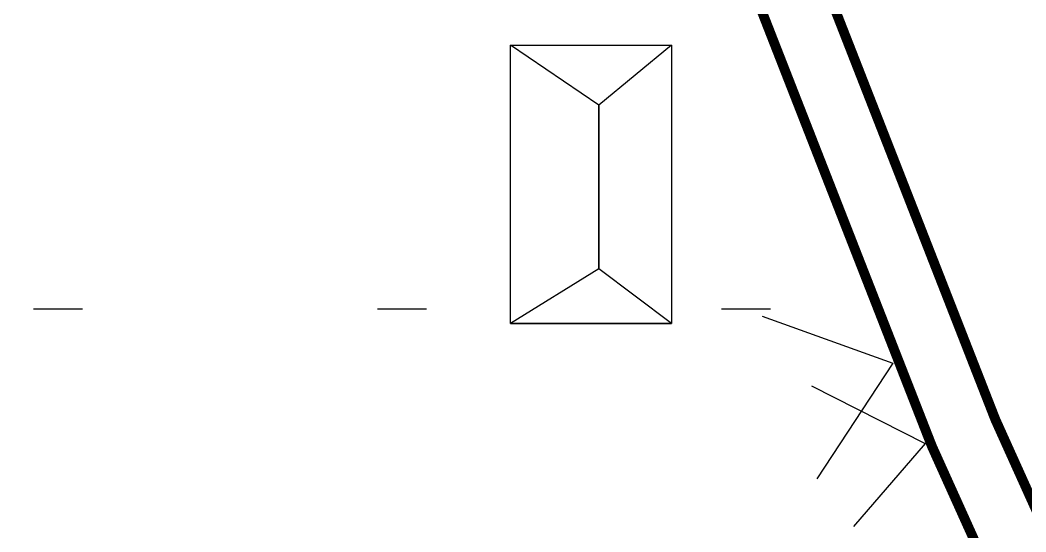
# Model space of a CAD drawing. Header units: inches. Extents: x -8940 to 26362, y -28010 to 990.
# Drawn here: x 4323.44 to 4331.47, y -7337.55 to -7333.47 of the extents above; entities that cross this region are included whole.
import ezdxf

# ---------------------------------------------------------------- set-up
doc = ezdxf.new("R2010")
doc.units = ezdxf.units.IN
doc.header["$MEASUREMENT"] = 0
doc.layers.add('BUILDING', color=5, linetype='Continuous', lineweight=15)
doc.layers.add('Text', color=7, linetype='Continuous')

msp = doc.modelspace()

# ---------------------------------------------------------------- hatches: boundary and pattern name
at = {"layer": 'Text', "lineweight": 25}
h = msp.add_hatch(dxfattribs=at)
h.set_pattern_fill('ACAD_ISO07W100', color=0, scale=0.784833, style=0)
h.set_pattern_definition([(0, (-582.442, -27753.198), (0, 3.9241642), [0.3924164, -2.35449854])])
h.paths.add_polyline_path([(4453.012436, -7368.509246), (4432.544063, -7360.765981), (4417.35118, -7356.454306), (4399.865945, -7352.632595), (4389.807755, -7348.417064), (4382.319111, -7347.246699), (4375.943644, -7343.680138), (4368.217405, -7333.076598), (4361.929936, -7322.334389), (4357.719224, -7314.672477), (4356.412451, -7309.03143), (4355.412858, -7306.651874), (4313.200953, -7306.651874), (4313.200953, -7400.608297), (4453.122434, -7400.608297)])
h.paths.add_polyline_path([(4387.774257, -7337.654416), (4394.795484, -7337.654416), (4394.795484, -7334.638043), (4387.774257, -7334.638043)], flags=25)

# ---------------------------------------------------------------- linework, layer by layer
at = {"layer": 'BUILDING', "const_width": 0.078483}
for points in [[(4327.948496, -7324.777711), (4328.056745, -7325.888376), (4328.148869, -7327.046054), (4328.219373, -7327.877583), (4328.364238, -7328.395019), (4328.582124, -7328.946103), (4328.703914, -7329.933839), (4328.794124, -7331.146898), (4329.257336, -7333.11652), (4330.724246, -7336.865632), (4331.277253, -7338.090924), (4332.278035, -7339.70429), (4333.860428, -7341.784817), (4335.138293, -7343.555751), (4336.969145, -7346.190656)], [(4328.498412, -7324.756471), (4328.60401, -7325.839936), (4328.696408, -7327.001056), (4328.762407, -7327.77945), (4328.885604, -7328.219493), (4329.118799, -7328.809297), (4329.250797, -7329.87982), (4329.338795, -7331.063127), (4329.783185, -7332.952721), (4331.230755, -7336.652404), (4331.763144, -7337.832013), (4332.731124, -7339.392499), (4334.301891, -7341.457739), (4335.586664, -7343.238247), (4337.430226, -7345.891443)]]:
    msp.add_lwpolyline(points, dxfattribs=at)
at = {"layer": 'Text'}
msp.add_lwpolyline([(4327.359661, -7335.886493), (4327.359661, -7333.666475), (4328.646106, -7333.666475), (4328.646106, -7335.886493)], close=True, dxfattribs=at)
msp.add_lwpolyline([(4328.064702, -7334.1442), (4327.359661, -7333.666475), (4328.646106, -7333.666475), (4328.064702, -7334.1442), (4328.064702, -7335.449795), (4327.359661, -7335.886493), (4328.646106, -7335.886493), (4328.064702, -7335.449795)], dxfattribs=at)
at = {"layer": 'Text', "color": 6}
msp.add_lwpolyline([(4328.064702, -7335.449795), (4328.064702, -7334.1442)], dxfattribs=at)
at = {"layer": 'Text', "color": 5, "lineweight": 25}
for points in [[(4329.369328, -7335.827644), (4330.412948, -7336.201844), (4329.805158, -7337.126074)], [(4329.761749, -7336.382949), (4330.66927, -7336.843759), (4330.099283, -7337.507004)]]:
    msp.add_lwpolyline(points, dxfattribs=at)

doc.saveas('drawing.dxf')
